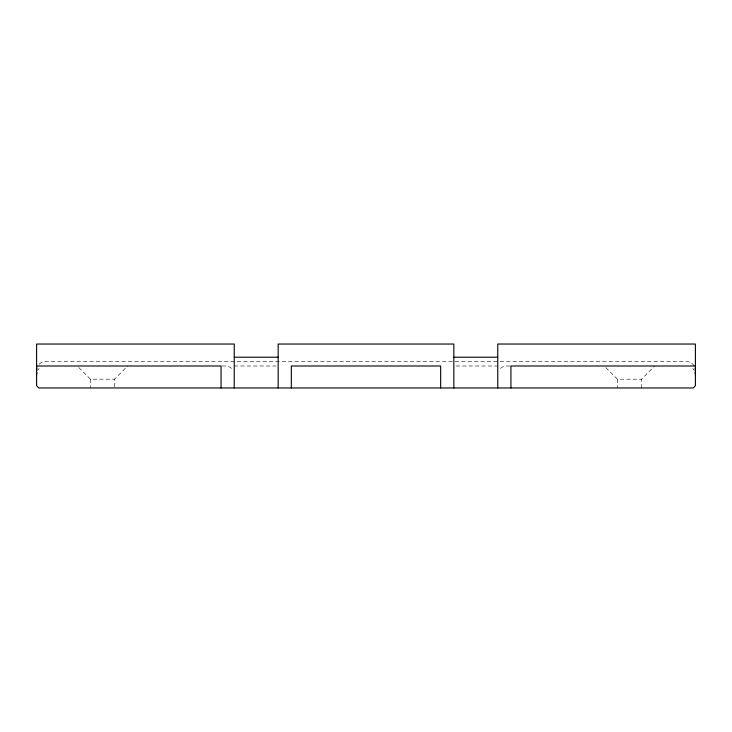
<?xml version="1.0" encoding="UTF-8"?>
<svg xmlns="http://www.w3.org/2000/svg" width="732" height="732" viewBox="0 0 732 732"><rect width="100%" height="100%" fill="white"/><g stroke="black" fill="none" stroke-linecap="round" stroke-linejoin="round"><path stroke-width="0.55" stroke-dasharray="3.66 2.75" d="M114.558 386.862L114.558 379.176L127.624 366M641.598 387.96L641.598 379.176L654.664 366M222.034 366L225.456 366A8.784 8.784 0 0 1 233.06 370.392M234.24 366L275.909 366M456.091 366L497.76 366M509.966 366L506.544 366A8.784 8.784 0 0 0 498.94 370.392M78.772 367.546L90.402 379.176L114.558 379.176M605.812 367.546L617.442 379.176L641.598 379.176M617.442 379.176L617.442 387.96M90.402 379.176L90.402 387.96M39.171 364.179A8.784 8.784 0 0 1 45.384 361.608L686.616 361.608A8.784 8.784 0 0 1 694.22 366M37.78 370.392A8.784 8.784 0 0 1 39.171 368.571M692.829 368.571A8.784 8.784 0 0 1 694.22 370.392"/><path stroke-width="1.1" d="M234.24 357.216L278.16 357.216M453.84 357.216L497.76 357.216M36.6 366L221.064 366L221.064 387.96M695.4 366L510.936 366L510.936 387.96M497.76 387.96L497.76 344.04L695.4 344.04L695.4 385.764L693.204 387.96L38.796 387.96L36.6 385.764L36.6 344.04L234.24 344.04L234.24 387.96M453.84 387.96L453.84 344.04L278.16 344.04L278.16 387.96M440.664 387.96L440.664 366L291.336 366L291.336 387.96M36.6 374.784A8.784 8.784 0 0 1 36.902 372.515M36.6 370.392A8.784 8.784 0 0 1 36.902 368.123M695.098 368.123A8.784 8.784 0 0 1 695.4 370.392M695.098 372.515A8.784 8.784 0 0 1 695.4 374.784"/></g></svg>
